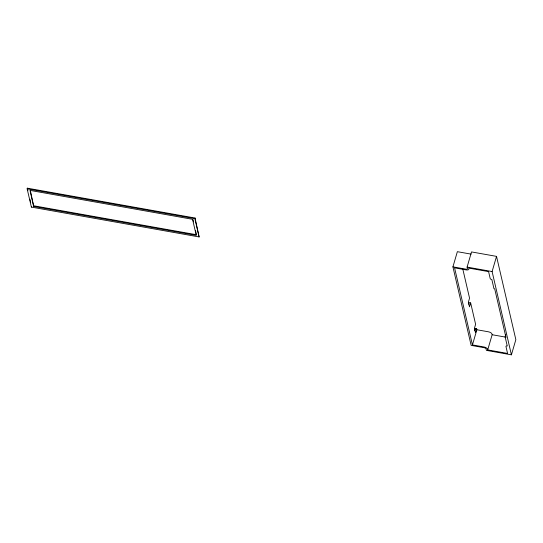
<?xml version="1.0" encoding="UTF-8"?>
<svg xmlns="http://www.w3.org/2000/svg" width="543" height="543" viewBox="0 0 543 543"><rect width="100%" height="100%" fill="white"/><g stroke="black" fill="none" stroke-linecap="round" stroke-linejoin="round"><path stroke-width="0.81" d="M27.15 188.842L27.34 188.177L195.066 218.014L199.111 236.938L31.385 207.1L27.15 188.842L194.876 218.673L199.111 236.938M31.385 207.1L31.575 206.442M33.707 206.462L29.98 190.389L192.555 219.311L196.281 235.384L33.707 206.462L30.36 190.539M194.876 218.673L195.066 218.014M452.923 266.851L465.799 269.145A1.914 0.842 16.3 0 0 467.428 268.554L467.089 267.095L471.521 251.925L496.533 256.377L515.85 339.653L511.411 354.823L486.399 350.371L486.066 348.911A1.914 0.842 16.3 0 0 484.01 347.669L471.141 345.382L452.923 266.851L457.362 251.68L470.231 253.975A1.914 0.842 16.3 0 0 471.127 254.015M468.718 304.216L469.179 302.634L470.652 302.899L475.607 324.266L474.453 328.216L475.464 332.594L476.625 328.644L475.152 328.386L474.46 330.755M470.652 302.899L469.491 306.849L468.392 302.105L469.546 298.148L462.731 268.765M511.411 354.823L492.101 271.548L496.533 256.377M505.805 334.637L505.139 336.898L507.257 346.027L506.816 345.972A1.527 0.672 16.3 0 0 505.961 346.488L507.569 353.439L487.702 349.902L487.533 349.169A3.441 1.514 16.3 0 0 483.84 346.943L472.444 344.914L476.876 329.744L476.625 328.644M487.702 349.902L492.141 334.732L491.972 333.999A3.441 1.514 16.3 0 0 488.279 331.773L476.876 329.744M467.089 267.095L492.101 271.548M33.897 205.804L196.478 234.725M505.139 336.898L505.879 337.027L494.693 288.815L493.96 288.686L491.843 279.557L491.381 279.428A1.527 0.672 16.3 0 1 490.2 278.552L488.591 271.622L468.724 268.086L468.894 268.819A3.441 1.514 16.3 0 1 465.969 269.871L454.566 267.848L472.444 344.914M492.141 334.732L506.035 337.203M475.152 328.386L475.43 329.601M192.935 219.453L193.491 221.87M195.541 230.707L196.288 233.918M27.34 188.177L27.897 190.559M29.919 199.295L30.659 202.471"/></g></svg>
